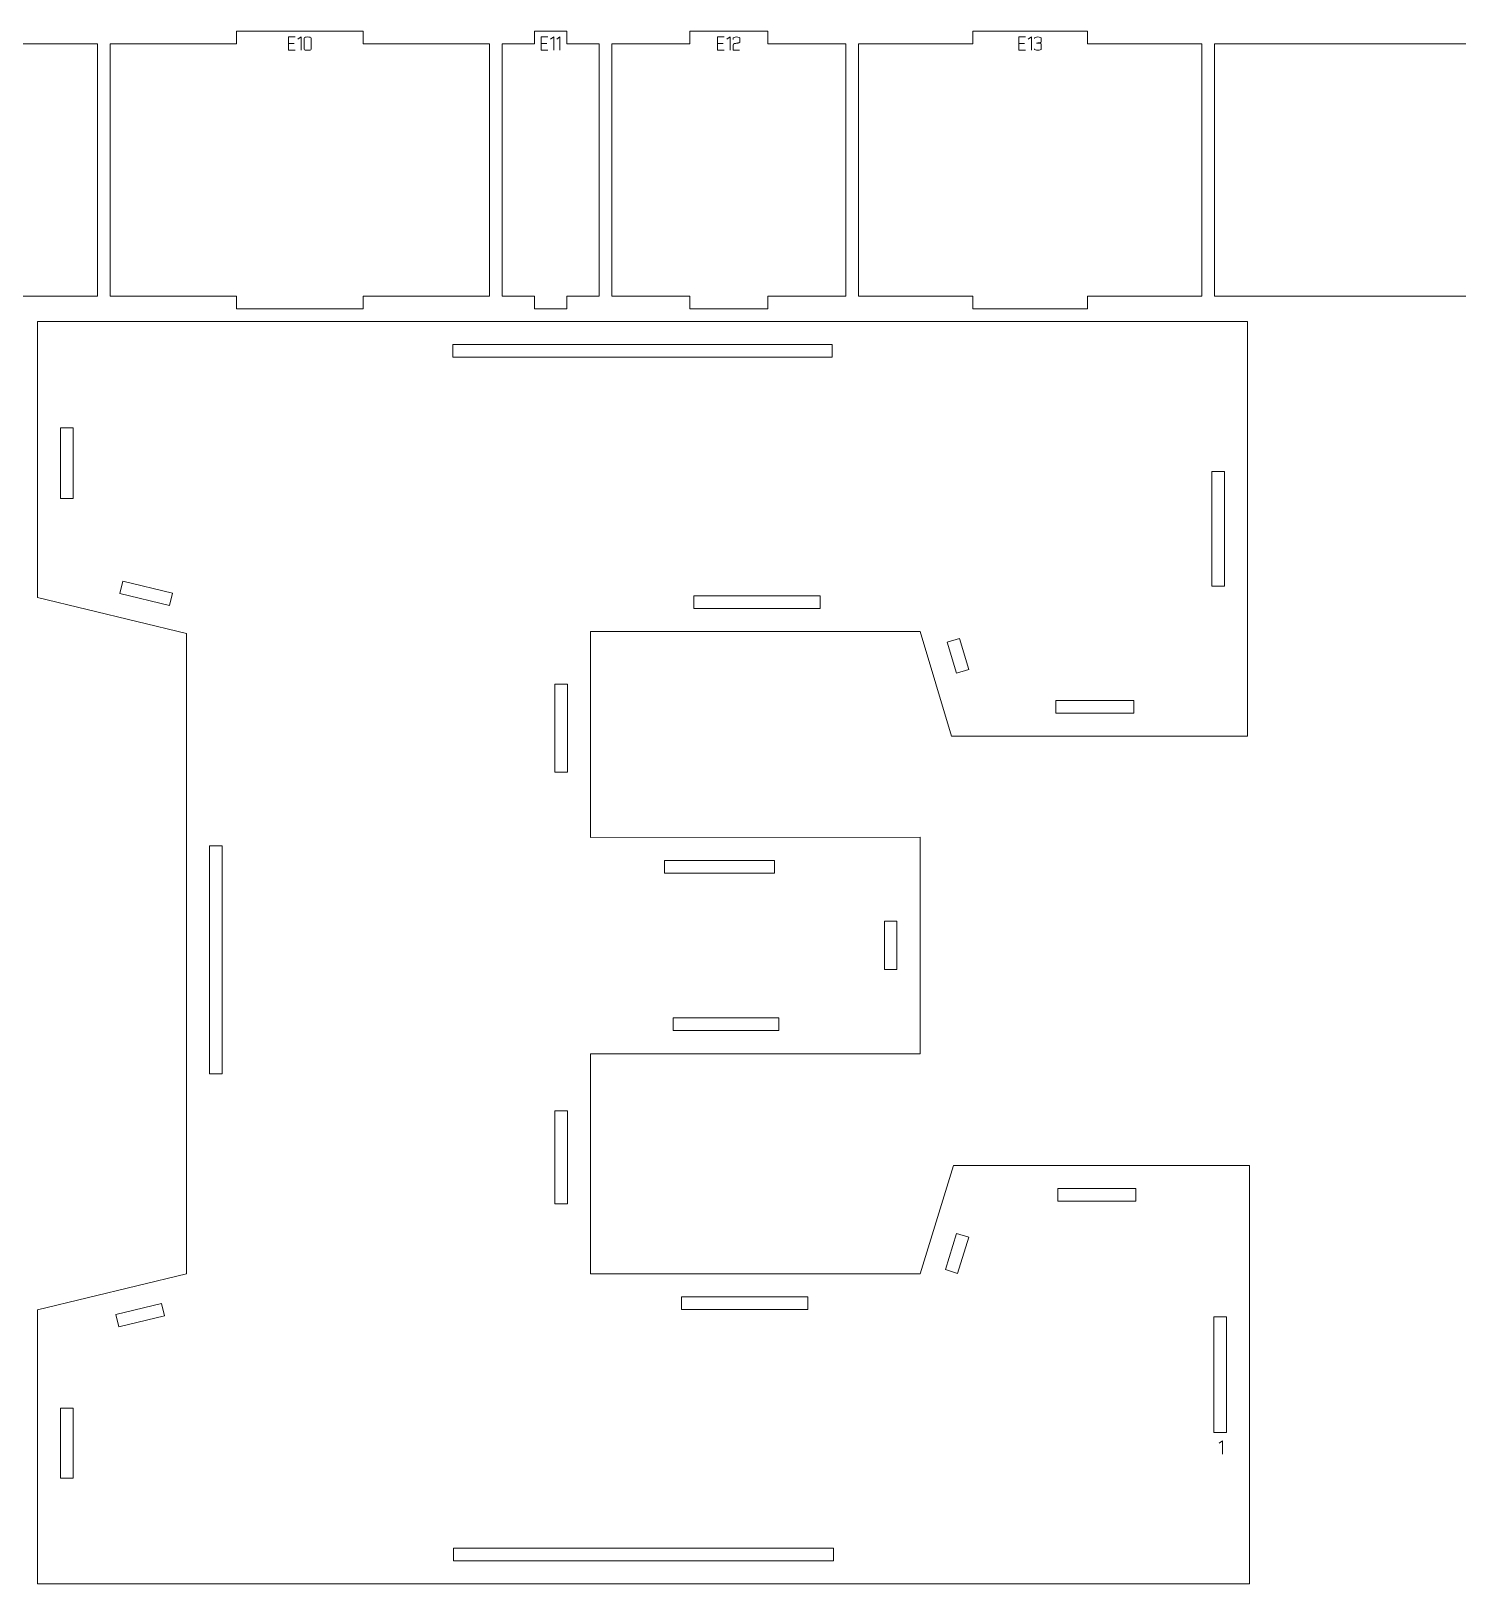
# Model space of a CAD drawing. Header units: centimetres. Extents: x -249 to 275, y -506 to 461.
# Drawn here: x -190.52 to -156.63, y 39.78 to 76.68 of the extents above; entities that cross this region are included whole.
import ezdxf

# ---------------------------------------------------------------- set-up
doc = ezdxf.new("R2010")
doc.units = ezdxf.units.CM
doc.header["$MEASUREMENT"] = 0
doc.layers.add('Capa 1', color=7, linetype='Continuous')

msp = doc.modelspace()

# ---------------------------------------------------------------- linework, layer by layer
at = {"layer": 'Capa 1', "color": 240, "lineweight": 9}
for points, knots in [([(-195.22947, 76.37713), (-195.22947, 76.37713), (-195.22947, 70.37713), (-195.22947, 70.37713), (-195.22947, 70.37713), (-193.13399, 70.37713), (-193.13399, 70.37713), (-193.13399, 70.37713), (-193.13399, 70.07713), (-193.13399, 70.07713), (-193.13399, 70.07713), (-191.03851, 70.07713), (-191.03851, 70.07713), (-191.03851, 70.07713), (-191.03851, 70.37713), (-191.03851, 70.37713), (-191.03851, 70.37713), (-188.94304, 70.37713), (-188.94304, 70.37713), (-188.94304, 70.37713), (-188.94304, 76.37713), (-188.94304, 76.37713), (-188.94304, 76.37713), (-191.03851, 76.37713), (-191.03851, 76.37713), (-191.03851, 76.37713), (-191.03851, 76.67713), (-191.03851, 76.67713), (-191.03851, 76.67713), (-193.13399, 76.67713), (-193.13399, 76.67713), (-193.13399, 76.67713), (-193.13399, 76.37713), (-193.13399, 76.37713), (-193.13399, 76.37713), (-195.22947, 76.37713), (-195.22947, 76.37713)], [0, 0, 0, 0, 0.08333333, 0.08333333, 0.08333333, 0.16666667, 0.16666667, 0.16666667, 0.25, 0.25, 0.25, 0.33333333, 0.33333333, 0.33333333, 0.41666667, 0.41666667, 0.41666667, 0.5, 0.5, 0.5, 0.58333333, 0.58333333, 0.58333333, 0.66666667, 0.66666667, 0.66666667, 0.75, 0.75, 0.75, 0.83333333, 0.83333333, 0.83333333, 0.91666667, 0.91666667, 0.91666667, 1, 1, 1, 1]), ([(-188.64304, 76.37713), (-188.64304, 76.37713), (-188.64304, 70.37713), (-188.64304, 70.37713), (-188.64304, 70.37713), (-185.64003, 70.37713), (-185.64003, 70.37713), (-185.64003, 70.37713), (-185.64003, 70.07713), (-185.64003, 70.07713), (-185.64003, 70.07713), (-182.63702, 70.07713), (-182.63702, 70.07713), (-182.63702, 70.07713), (-182.63702, 70.37713), (-182.63702, 70.37713), (-182.63702, 70.37713), (-179.63402, 70.37713), (-179.63402, 70.37713), (-179.63402, 70.37713), (-179.63402, 76.37713), (-179.63402, 76.37713), (-179.63402, 76.37713), (-182.63702, 76.37713), (-182.63702, 76.37713), (-182.63702, 76.37713), (-182.63702, 76.67713), (-182.63702, 76.67713), (-182.63702, 76.67713), (-185.64003, 76.67713), (-185.64003, 76.67713), (-185.64003, 76.67713), (-185.64003, 76.37713), (-185.64003, 76.37713), (-185.64003, 76.37713), (-188.64304, 76.37713), (-188.64304, 76.37713)], [0, 0, 0, 0, 0.08333333, 0.08333333, 0.08333333, 0.16666667, 0.16666667, 0.16666667, 0.25, 0.25, 0.25, 0.33333333, 0.33333333, 0.33333333, 0.41666667, 0.41666667, 0.41666667, 0.5, 0.5, 0.5, 0.58333333, 0.58333333, 0.58333333, 0.66666667, 0.66666667, 0.66666667, 0.75, 0.75, 0.75, 0.83333333, 0.83333333, 0.83333333, 0.91666667, 0.91666667, 0.91666667, 1, 1, 1, 1]), ([(-179.33402, 76.37713), (-179.33402, 76.37713), (-179.33402, 70.37713), (-179.33402, 70.37713), (-179.33402, 70.37713), (-178.56476, 70.37713), (-178.56476, 70.37713), (-178.56476, 70.37713), (-178.56476, 70.07713), (-178.56476, 70.07713), (-178.56476, 70.07713), (-177.7955, 70.07713), (-177.7955, 70.07713), (-177.7955, 70.07713), (-177.7955, 70.37713), (-177.7955, 70.37713), (-177.7955, 70.37713), (-177.02624, 70.37713), (-177.02624, 70.37713), (-177.02624, 70.37713), (-177.02624, 76.37713), (-177.02624, 76.37713), (-177.02624, 76.37713), (-177.7955, 76.37713), (-177.7955, 76.37713), (-177.7955, 76.37713), (-177.7955, 76.67713), (-177.7955, 76.67713), (-177.7955, 76.67713), (-178.56476, 76.67713), (-178.56476, 76.67713), (-178.56476, 76.67713), (-178.56476, 76.37713), (-178.56476, 76.37713), (-178.56476, 76.37713), (-179.33402, 76.37713), (-179.33402, 76.37713)], [0, 0, 0, 0, 0.08333333, 0.08333333, 0.08333333, 0.16666667, 0.16666667, 0.16666667, 0.25, 0.25, 0.25, 0.33333333, 0.33333333, 0.33333333, 0.41666667, 0.41666667, 0.41666667, 0.5, 0.5, 0.5, 0.58333333, 0.58333333, 0.58333333, 0.66666667, 0.66666667, 0.66666667, 0.75, 0.75, 0.75, 0.83333333, 0.83333333, 0.83333333, 0.91666667, 0.91666667, 0.91666667, 1, 1, 1, 1]), ([(-176.72624, 76.37713), (-176.72624, 76.37713), (-176.72624, 70.37713), (-176.72624, 70.37713), (-176.72624, 70.37713), (-174.8739, 70.37713), (-174.8739, 70.37713), (-174.8739, 70.37713), (-174.8739, 70.07713), (-174.8739, 70.07713), (-174.8739, 70.07713), (-173.02156, 70.07713), (-173.02156, 70.07713), (-173.02156, 70.07713), (-173.02156, 70.37713), (-173.02156, 70.37713), (-173.02156, 70.37713), (-171.16922, 70.37713), (-171.16922, 70.37713), (-171.16922, 70.37713), (-171.16922, 76.37713), (-171.16922, 76.37713), (-171.16922, 76.37713), (-173.02156, 76.37713), (-173.02156, 76.37713), (-173.02156, 76.37713), (-173.02156, 76.67713), (-173.02156, 76.67713), (-173.02156, 76.67713), (-174.8739, 76.67713), (-174.8739, 76.67713), (-174.8739, 76.67713), (-174.8739, 76.37713), (-174.8739, 76.37713), (-174.8739, 76.37713), (-176.72624, 76.37713), (-176.72624, 76.37713)], [0, 0, 0, 0, 0.08333333, 0.08333333, 0.08333333, 0.16666667, 0.16666667, 0.16666667, 0.25, 0.25, 0.25, 0.33333333, 0.33333333, 0.33333333, 0.41666667, 0.41666667, 0.41666667, 0.5, 0.5, 0.5, 0.58333333, 0.58333333, 0.58333333, 0.66666667, 0.66666667, 0.66666667, 0.75, 0.75, 0.75, 0.83333333, 0.83333333, 0.83333333, 0.91666667, 0.91666667, 0.91666667, 1, 1, 1, 1]), ([(-170.86922, 76.37713), (-170.86922, 76.37713), (-170.86922, 70.37713), (-170.86922, 70.37713), (-170.86922, 70.37713), (-168.1492, 70.37713), (-168.1492, 70.37713), (-168.1492, 70.37713), (-168.1492, 70.07713), (-168.1492, 70.07713), (-168.1492, 70.07713), (-165.42918, 70.07713), (-165.42918, 70.07713), (-165.42918, 70.07713), (-165.42918, 70.37713), (-165.42918, 70.37713), (-165.42918, 70.37713), (-162.70916, 70.37713), (-162.70916, 70.37713), (-162.70916, 70.37713), (-162.70916, 76.37713), (-162.70916, 76.37713), (-162.70916, 76.37713), (-165.42918, 76.37713), (-165.42918, 76.37713), (-165.42918, 76.37713), (-165.42918, 76.67713), (-165.42918, 76.67713), (-165.42918, 76.67713), (-168.1492, 76.67713), (-168.1492, 76.67713), (-168.1492, 76.67713), (-168.1492, 76.37713), (-168.1492, 76.37713), (-168.1492, 76.37713), (-170.86922, 76.37713), (-170.86922, 76.37713)], [0, 0, 0, 0, 0.08333333, 0.08333333, 0.08333333, 0.16666667, 0.16666667, 0.16666667, 0.25, 0.25, 0.25, 0.33333333, 0.33333333, 0.33333333, 0.41666667, 0.41666667, 0.41666667, 0.5, 0.5, 0.5, 0.58333333, 0.58333333, 0.58333333, 0.66666667, 0.66666667, 0.66666667, 0.75, 0.75, 0.75, 0.83333333, 0.83333333, 0.83333333, 0.91666667, 0.91666667, 0.91666667, 1, 1, 1, 1]), ([(-162.40916, 76.37713), (-162.40916, 76.37713), (-162.40916, 70.37713), (-162.40916, 70.37713), (-162.40916, 70.37713), (-153.39038, 70.37713), (-153.39038, 70.37713), (-153.39038, 70.37713), (-153.39038, 70.07713), (-153.39038, 70.07713), (-153.39038, 70.07713), (-144.3716, 70.07713), (-144.3716, 70.07713), (-144.3716, 70.07713), (-144.3716, 70.37713), (-144.3716, 70.37713), (-144.3716, 70.37713), (-135.35282, 70.37713), (-135.35282, 70.37713), (-135.35282, 70.37713), (-135.35282, 76.37713), (-135.35282, 76.37713), (-135.35282, 76.37713), (-144.3716, 76.37713), (-144.3716, 76.37713), (-144.3716, 76.37713), (-144.3716, 76.67713), (-144.3716, 76.67713), (-144.3716, 76.67713), (-153.39038, 76.67713), (-153.39038, 76.67713), (-153.39038, 76.67713), (-153.39038, 76.37713), (-153.39038, 76.37713), (-153.39038, 76.37713), (-162.40916, 76.37713), (-162.40916, 76.37713)], [0, 0, 0, 0, 0.08333333, 0.08333333, 0.08333333, 0.16666667, 0.16666667, 0.16666667, 0.25, 0.25, 0.25, 0.33333333, 0.33333333, 0.33333333, 0.41666667, 0.41666667, 0.41666667, 0.5, 0.5, 0.5, 0.58333333, 0.58333333, 0.58333333, 0.66666667, 0.66666667, 0.66666667, 0.75, 0.75, 0.75, 0.83333333, 0.83333333, 0.83333333, 0.91666667, 0.91666667, 0.91666667, 1, 1, 1, 1]), ([(-161.57447, 39.77719), (-161.57447, 39.77719), (-190.37448, 39.77719), (-190.37448, 39.77719), (-190.37448, 39.77719), (-190.37448, 46.29146), (-190.37448, 46.29146), (-190.37448, 46.29146), (-186.83273, 47.14861), (-186.83273, 47.14861), (-186.83273, 47.14861), (-186.83273, 62.36286), (-186.83273, 62.36286), (-186.83273, 62.36286), (-190.37448, 63.22001), (-190.37448, 63.22001), (-190.37448, 63.22001), (-190.37448, 69.77713), (-190.37448, 69.77713), (-190.37448, 69.77713), (-161.62108, 69.77713), (-161.62108, 69.77713), (-161.62108, 69.77713), (-161.62108, 59.92001), (-161.62108, 59.92001), (-161.62108, 59.92001), (-168.65798, 59.92001), (-168.65798, 59.92001), (-168.65798, 59.92001), (-169.4036, 62.40572), (-169.4036, 62.40572), (-169.4036, 62.40572), (-177.23273, 62.40572), (-177.23273, 62.40572), (-177.23273, 62.40572), (-177.23266, 57.51671), (-177.23266, 57.51671), (-177.23266, 57.51671), (-169.4036, 57.52002), (-169.4036, 57.52002), (-169.4036, 57.52002), (-169.4036, 52.37717), (-169.4036, 52.37717), (-169.4036, 52.37717), (-177.23273, 52.37717), (-177.23273, 52.37717), (-177.23273, 52.37717), (-177.23273, 47.14861), (-177.23273, 47.14861), (-177.23273, 47.14861), (-169.4036, 47.14861), (-169.4036, 47.14861), (-169.4036, 47.14861), (-168.61137, 49.72003), (-168.61137, 49.72003), (-168.61137, 49.72003), (-161.57447, 49.72003), (-161.57447, 49.72003), (-161.57447, 49.72003), (-161.57447, 39.77719), (-161.57447, 39.77719)], [0, 0, 0, 0, 0.05, 0.05, 0.05, 0.1, 0.1, 0.1, 0.15, 0.15, 0.15, 0.2, 0.2, 0.2, 0.25, 0.25, 0.25, 0.3, 0.3, 0.3, 0.35, 0.35, 0.35, 0.4, 0.4, 0.4, 0.45, 0.45, 0.45, 0.5, 0.5, 0.5, 0.55, 0.55, 0.55, 0.6, 0.6, 0.6, 0.65, 0.65, 0.65, 0.7, 0.7, 0.7, 0.75, 0.75, 0.75, 0.8, 0.8, 0.8, 0.85, 0.85, 0.85, 0.9, 0.9, 0.9, 0.95, 0.95, 0.95, 1, 1, 1, 1]), ([(-180.50717, 68.9286), (-180.50717, 68.9286), (-171.48839, 68.9286), (-171.48839, 68.9286), (-171.48839, 68.9286), (-171.48839, 69.2286), (-171.48839, 69.2286), (-171.48839, 69.2286), (-180.50717, 69.2286), (-180.50717, 69.2286), (-180.50717, 69.2286), (-180.50717, 68.9286), (-180.50717, 68.9286)], [0, 0, 0, 0, 0.25, 0.25, 0.25, 0.5, 0.5, 0.5, 0.75, 0.75, 0.75, 1, 1, 1, 1]), ([(-189.52595, 65.56799), (-189.52595, 65.56799), (-189.52595, 67.24829), (-189.52595, 67.24829), (-189.52595, 67.24829), (-189.82595, 67.24829), (-189.82595, 67.24829), (-189.82595, 67.24829), (-189.82595, 65.56799), (-189.82595, 65.56799), (-189.82595, 65.56799), (-189.52595, 65.56799), (-189.52595, 65.56799)], [0, 0, 0, 0, 0.25, 0.25, 0.25, 0.5, 0.5, 0.5, 0.75, 0.75, 0.75, 1, 1, 1, 1]), ([(-162.46961, 66.20858), (-162.46961, 66.20858), (-162.46961, 63.48856), (-162.46961, 63.48856), (-162.46961, 63.48856), (-162.16961, 63.48856), (-162.16961, 63.48856), (-162.16961, 63.48856), (-162.16961, 66.20858), (-162.16961, 66.20858), (-162.16961, 66.20858), (-162.46961, 66.20858), (-162.46961, 66.20858)], [0, 0, 0, 0, 0.25, 0.25, 0.25, 0.5, 0.5, 0.5, 0.75, 0.75, 0.75, 1, 1, 1, 1]), ([(-187.16478, 63.31625), (-187.16478, 63.31625), (-188.34537, 63.60196), (-188.34537, 63.60196), (-188.34537, 63.60196), (-188.41593, 63.31038), (-188.41593, 63.31038), (-188.41593, 63.31038), (-187.23535, 63.02466), (-187.23535, 63.02466), (-187.23535, 63.02466), (-187.16478, 63.31625), (-187.16478, 63.31625)], [0, 0, 0, 0, 0.25, 0.25, 0.25, 0.5, 0.5, 0.5, 0.75, 0.75, 0.75, 1, 1, 1, 1]), ([(-171.77526, 63.25425), (-171.77526, 63.25425), (-174.77826, 63.25425), (-174.77826, 63.25425), (-174.77826, 63.25425), (-174.77826, 62.95425), (-174.77826, 62.95425), (-174.77826, 62.95425), (-171.77526, 62.95425), (-171.77526, 62.95425), (-171.77526, 62.95425), (-171.77526, 63.25425), (-171.77526, 63.25425)], [0, 0, 0, 0, 0.25, 0.25, 0.25, 0.5, 0.5, 0.5, 0.75, 0.75, 0.75, 1, 1, 1, 1]), ([(-168.24765, 61.50536), (-168.24765, 61.50536), (-168.46867, 62.24219), (-168.46867, 62.24219), (-168.46867, 62.24219), (-168.75602, 62.156), (-168.75602, 62.156), (-168.75602, 62.156), (-168.535, 61.41917), (-168.535, 61.41917), (-168.535, 61.41917), (-168.24765, 61.50536), (-168.24765, 61.50536)], [0, 0, 0, 0, 0.25, 0.25, 0.25, 0.5, 0.5, 0.5, 0.75, 0.75, 0.75, 1, 1, 1, 1]), ([(-178.08124, 61.15877), (-178.08124, 61.15877), (-178.08121, 59.0633), (-178.08121, 59.0633), (-178.08121, 59.0633), (-177.78121, 59.0633), (-177.78121, 59.0633), (-177.78121, 59.0633), (-177.78124, 61.15878), (-177.78124, 61.15878), (-177.78124, 61.15878), (-178.08124, 61.15877), (-178.08124, 61.15877)], [0, 0, 0, 0, 0.25, 0.25, 0.25, 0.5, 0.5, 0.5, 0.75, 0.75, 0.75, 1, 1, 1, 1]), ([(-164.32195, 60.76854), (-164.32195, 60.76854), (-166.17429, 60.76854), (-166.17429, 60.76854), (-166.17429, 60.76854), (-166.17429, 60.46854), (-166.17429, 60.46854), (-166.17429, 60.46854), (-164.32195, 60.46854), (-164.32195, 60.46854), (-164.32195, 60.46854), (-164.32195, 60.76854), (-164.32195, 60.76854)], [0, 0, 0, 0, 0.25, 0.25, 0.25, 0.5, 0.5, 0.5, 0.75, 0.75, 0.75, 1, 1, 1, 1]), ([(-185.9842, 51.90028), (-185.9842, 51.90028), (-185.9842, 57.31961), (-185.9842, 57.31961), (-185.9842, 57.31961), (-186.2842, 57.31961), (-186.2842, 57.31961), (-186.2842, 57.31961), (-186.2842, 51.90028), (-186.2842, 51.90028), (-186.2842, 51.90028), (-185.9842, 51.90028), (-185.9842, 51.90028)], [0, 0, 0, 0, 0.25, 0.25, 0.25, 0.5, 0.5, 0.5, 0.75, 0.75, 0.75, 1, 1, 1, 1]), ([(-175.4715, 56.66892), (-175.4715, 56.66892), (-172.86181, 56.67003), (-172.86181, 56.67003), (-172.86181, 56.67003), (-172.86194, 56.97003), (-172.86194, 56.97003), (-172.86194, 56.97003), (-175.47162, 56.96892), (-175.47162, 56.96892), (-175.47162, 56.96892), (-175.4715, 56.66892), (-175.4715, 56.66892)], [0, 0, 0, 0, 0.25, 0.25, 0.25, 0.5, 0.5, 0.5, 0.75, 0.75, 0.75, 1, 1, 1, 1]), ([(-170.25213, 55.52265), (-170.25213, 55.52265), (-170.25213, 54.37418), (-170.25213, 54.37418), (-170.25213, 54.37418), (-169.95213, 54.37418), (-169.95213, 54.37418), (-169.95213, 54.37418), (-169.95213, 55.52265), (-169.95213, 55.52265), (-169.95213, 55.52265), (-170.25213, 55.52265), (-170.25213, 55.52265)], [0, 0, 0, 0, 0.25, 0.25, 0.25, 0.5, 0.5, 0.5, 0.75, 0.75, 0.75, 1, 1, 1, 1]), ([(-172.76184, 53.2257), (-172.76184, 53.2257), (-175.27155, 53.2257), (-175.27155, 53.2257), (-175.27155, 53.2257), (-175.27155, 52.9257), (-175.27155, 52.9257), (-175.27155, 52.9257), (-172.76184, 52.9257), (-172.76184, 52.9257), (-172.76184, 52.9257), (-172.76184, 53.2257), (-172.76184, 53.2257)], [0, 0, 0, 0, 0.25, 0.25, 0.25, 0.5, 0.5, 0.5, 0.75, 0.75, 0.75, 1, 1, 1, 1]), ([(-178.08126, 51.01716), (-178.08126, 51.01716), (-178.08126, 48.80862), (-178.08126, 48.80862), (-178.08126, 48.80862), (-177.78126, 48.80862), (-177.78126, 48.80862), (-177.78126, 48.80862), (-177.78126, 51.01716), (-177.78126, 51.01716), (-177.78126, 51.01716), (-178.08126, 51.01716), (-178.08126, 51.01716)], [0, 0, 0, 0, 0.25, 0.25, 0.25, 0.5, 0.5, 0.5, 0.75, 0.75, 0.75, 1, 1, 1, 1]), ([(-166.13094, 48.8715), (-166.13094, 48.8715), (-164.27697, 48.8715), (-164.27697, 48.8715), (-164.27697, 48.8715), (-164.27697, 49.1715), (-164.27697, 49.1715), (-164.27697, 49.1715), (-166.13094, 49.1715), (-166.13094, 49.1715), (-166.13094, 49.1715), (-166.13094, 48.8715), (-166.13094, 48.8715)], [0, 0, 0, 0, 0.25, 0.25, 0.25, 0.5, 0.5, 0.5, 0.75, 0.75, 0.75, 1, 1, 1, 1]), ([(-168.51306, 47.15722), (-168.51306, 47.15722), (-168.24899, 48.01436), (-168.24899, 48.01436), (-168.24899, 48.01436), (-168.53569, 48.10269), (-168.53569, 48.10269), (-168.53569, 48.10269), (-168.79976, 47.24555), (-168.79976, 47.24555), (-168.79976, 47.24555), (-168.51306, 47.15722), (-168.51306, 47.15722)], [0, 0, 0, 0, 0.25, 0.25, 0.25, 0.5, 0.5, 0.5, 0.75, 0.75, 0.75, 1, 1, 1, 1]), ([(-175.07545, 46.30008), (-175.07545, 46.30008), (-172.06965, 46.30008), (-172.06965, 46.30008), (-172.06965, 46.30008), (-172.06965, 46.60008), (-172.06965, 46.60008), (-172.06965, 46.60008), (-175.07545, 46.60008), (-175.07545, 46.60008), (-175.07545, 46.60008), (-175.07545, 46.30008), (-175.07545, 46.30008)], [0, 0, 0, 0, 0.25, 0.25, 0.25, 0.5, 0.5, 0.5, 0.75, 0.75, 0.75, 1, 1, 1, 1]), ([(-188.43983, 45.88664), (-188.43983, 45.88664), (-187.35372, 46.1495), (-187.35372, 46.1495), (-187.35372, 46.1495), (-187.42428, 46.44108), (-187.42428, 46.44108), (-187.42428, 46.44108), (-188.5104, 46.17823), (-188.5104, 46.17823), (-188.5104, 46.17823), (-188.43983, 45.88664), (-188.43983, 45.88664)], [0, 0, 0, 0, 0.25, 0.25, 0.25, 0.5, 0.5, 0.5, 0.75, 0.75, 0.75, 1, 1, 1, 1]), ([(-162.423, 46.12291), (-162.423, 46.12291), (-162.423, 43.37431), (-162.423, 43.37431), (-162.423, 43.37431), (-162.123, 43.37431), (-162.123, 43.37431), (-162.123, 43.37431), (-162.123, 46.12291), (-162.123, 46.12291), (-162.123, 46.12291), (-162.423, 46.12291), (-162.423, 46.12291)], [0, 0, 0, 0, 0.25, 0.25, 0.25, 0.5, 0.5, 0.5, 0.75, 0.75, 0.75, 1, 1, 1, 1]), ([(-189.52595, 42.29174), (-189.52595, 42.29174), (-189.52595, 43.95777), (-189.52595, 43.95777), (-189.52595, 43.95777), (-189.82595, 43.95777), (-189.82595, 43.95777), (-189.82595, 43.95777), (-189.82595, 42.29174), (-189.82595, 42.29174), (-189.82595, 42.29174), (-189.52595, 42.29174), (-189.52595, 42.29174)], [0, 0, 0, 0, 0.25, 0.25, 0.25, 0.5, 0.5, 0.5, 0.75, 0.75, 0.75, 1, 1, 1, 1]), ([(-171.45732, 40.62572), (-171.45732, 40.62572), (-180.49163, 40.62572), (-180.49163, 40.62572), (-180.49163, 40.62572), (-180.49163, 40.32572), (-180.49163, 40.32572), (-180.49163, 40.32572), (-171.45732, 40.32572), (-171.45732, 40.32572), (-171.45732, 40.32572), (-171.45732, 40.62572), (-171.45732, 40.62572)], [0, 0, 0, 0, 0.25, 0.25, 0.25, 0.5, 0.5, 0.5, 0.75, 0.75, 0.75, 1, 1, 1, 1])]:
    msp.add_open_spline(points, degree=3, knots=knots, dxfattribs=at)
at = {"layer": 'Capa 1', "color": 114, "lineweight": 9}
for points, knots in [([(-184.40453, 76.21993), (-184.40453, 76.21993), (-184.40453, 76.53637), (-184.40453, 76.53637), (-184.40453, 76.53637), (-184.24814, 76.53637), (-184.24814, 76.53637), (-184.24814, 76.53637), (-184.40453, 76.53637), (-184.40453, 76.53637), (-184.40453, 76.53637), (-184.40453, 76.38274), (-184.40453, 76.38274), (-184.40453, 76.38274), (-184.27016, 76.38274), (-184.27016, 76.38274), (-184.27016, 76.38274), (-184.40453, 76.38274), (-184.40453, 76.38274), (-184.40453, 76.38274), (-184.40453, 76.21993), (-184.40453, 76.21993), (-184.40453, 76.21993), (-184.24814, 76.21993), (-184.24814, 76.21993), (-184.24814, 76.21993), (-184.40453, 76.21993), (-184.40453, 76.21993)], [0, 0, 0, 0, 0.11111111, 0.11111111, 0.11111111, 0.22222222, 0.22222222, 0.22222222, 0.33333333, 0.33333333, 0.33333333, 0.44444444, 0.44444444, 0.44444444, 0.55555556, 0.55555556, 0.55555556, 0.66666667, 0.66666667, 0.66666667, 0.77777778, 0.77777778, 0.77777778, 0.88888889, 0.88888889, 0.88888889, 1, 1, 1, 1]), ([(-184.10827, 76.53683), (-184.10827, 76.53683), (-184.1844, 76.48409), (-184.1844, 76.48409), (-184.1844, 76.48409), (-184.10827, 76.53683), (-184.10827, 76.53683), (-184.10827, 76.53683), (-184.10827, 76.21993), (-184.10827, 76.21993), (-184.10827, 76.21993), (-184.10827, 76.53683), (-184.10827, 76.53683)], [0, 0, 0, 0, 0.25, 0.25, 0.25, 0.5, 0.5, 0.5, 0.75, 0.75, 0.75, 1, 1, 1, 1]), ([(-184.03764, 76.24378), (-184.03764, 76.23399), (-184.02977, 76.22757), (-184.01402, 76.22452), (-183.99828, 76.22146), (-183.97863, 76.21993), (-183.95509, 76.21993), (-183.93155, 76.21993), (-183.9119, 76.22146), (-183.89616, 76.22452), (-183.88041, 76.22757), (-183.87254, 76.23399), (-183.87254, 76.24378), (-183.87254, 76.24378), (-183.87254, 76.51206), (-183.87254, 76.51206), (-183.87254, 76.52185), (-183.88041, 76.52835), (-183.89616, 76.53156), (-183.9119, 76.53477), (-183.93155, 76.53637), (-183.95509, 76.53637), (-183.97863, 76.53637), (-183.99828, 76.53477), (-184.01402, 76.53156), (-184.02977, 76.52835), (-184.03764, 76.52185), (-184.03764, 76.51206), (-184.03764, 76.51206), (-184.03764, 76.24378), (-184.03764, 76.24378)], [0, 0, 0, 0, 0.1, 0.1, 0.1, 0.2, 0.2, 0.2, 0.3, 0.3, 0.3, 0.4, 0.4, 0.4, 0.5, 0.5, 0.5, 0.6, 0.6, 0.6, 0.7, 0.7, 0.7, 0.8, 0.8, 0.8, 0.9, 0.9, 0.9, 1, 1, 1, 1]), ([(-183.87254, 76.24378), (-183.87254, 76.23399), (-183.88041, 76.22757), (-183.89616, 76.22452), (-183.9119, 76.22146), (-183.93155, 76.21993), (-183.95509, 76.21993), (-183.97863, 76.21993), (-183.99828, 76.22146), (-184.01402, 76.22452), (-184.02977, 76.22757), (-184.03764, 76.23399), (-184.03764, 76.24378), (-184.03764, 76.24378), (-184.03764, 76.51206), (-184.03764, 76.51206), (-184.03764, 76.52185), (-184.02977, 76.52835), (-184.01402, 76.53156), (-183.99828, 76.53477), (-183.97863, 76.53637), (-183.95509, 76.53637), (-183.93155, 76.53637), (-183.9119, 76.53477), (-183.89616, 76.53156), (-183.88041, 76.52835), (-183.87254, 76.52185), (-183.87254, 76.51206), (-183.87254, 76.51206), (-183.87254, 76.24378), (-183.87254, 76.24378)], [0, 0, 0, 0, 0.1, 0.1, 0.1, 0.2, 0.2, 0.2, 0.3, 0.3, 0.3, 0.4, 0.4, 0.4, 0.5, 0.5, 0.5, 0.6, 0.6, 0.6, 0.7, 0.7, 0.7, 0.8, 0.8, 0.8, 0.9, 0.9, 0.9, 1, 1, 1, 1]), ([(-178.40164, 76.21993), (-178.40164, 76.21993), (-178.40164, 76.53637), (-178.40164, 76.53637), (-178.40164, 76.53637), (-178.24525, 76.53637), (-178.24525, 76.53637), (-178.24525, 76.53637), (-178.40164, 76.53637), (-178.40164, 76.53637), (-178.40164, 76.53637), (-178.40164, 76.38274), (-178.40164, 76.38274), (-178.40164, 76.38274), (-178.26727, 76.38274), (-178.26727, 76.38274), (-178.26727, 76.38274), (-178.40164, 76.38274), (-178.40164, 76.38274), (-178.40164, 76.38274), (-178.40164, 76.21993), (-178.40164, 76.21993), (-178.40164, 76.21993), (-178.24525, 76.21993), (-178.24525, 76.21993), (-178.24525, 76.21993), (-178.40164, 76.21993), (-178.40164, 76.21993)], [0, 0, 0, 0, 0.11111111, 0.11111111, 0.11111111, 0.22222222, 0.22222222, 0.22222222, 0.33333333, 0.33333333, 0.33333333, 0.44444444, 0.44444444, 0.44444444, 0.55555556, 0.55555556, 0.55555556, 0.66666667, 0.66666667, 0.66666667, 0.77777778, 0.77777778, 0.77777778, 0.88888889, 0.88888889, 0.88888889, 1, 1, 1, 1]), ([(-178.10538, 76.53683), (-178.10538, 76.53683), (-178.18151, 76.48409), (-178.18151, 76.48409), (-178.18151, 76.48409), (-178.10538, 76.53683), (-178.10538, 76.53683), (-178.10538, 76.53683), (-178.10538, 76.21993), (-178.10538, 76.21993), (-178.10538, 76.21993), (-178.10538, 76.53683), (-178.10538, 76.53683)], [0, 0, 0, 0, 0.25, 0.25, 0.25, 0.5, 0.5, 0.5, 0.75, 0.75, 0.75, 1, 1, 1, 1]), ([(-177.95862, 76.53683), (-177.95862, 76.53683), (-178.03475, 76.48409), (-178.03475, 76.48409), (-178.03475, 76.48409), (-177.95862, 76.53683), (-177.95862, 76.53683), (-177.95862, 76.53683), (-177.95862, 76.21993), (-177.95862, 76.21993), (-177.95862, 76.21993), (-177.95862, 76.53683), (-177.95862, 76.53683)], [0, 0, 0, 0, 0.25, 0.25, 0.25, 0.5, 0.5, 0.5, 0.75, 0.75, 0.75, 1, 1, 1, 1]), ([(-174.21373, 76.21993), (-174.21373, 76.21993), (-174.21373, 76.53637), (-174.21373, 76.53637), (-174.21373, 76.53637), (-174.05734, 76.53637), (-174.05734, 76.53637), (-174.05734, 76.53637), (-174.21373, 76.53637), (-174.21373, 76.53637), (-174.21373, 76.53637), (-174.21373, 76.38274), (-174.21373, 76.38274), (-174.21373, 76.38274), (-174.07936, 76.38274), (-174.07936, 76.38274), (-174.07936, 76.38274), (-174.21373, 76.38274), (-174.21373, 76.38274), (-174.21373, 76.38274), (-174.21373, 76.21993), (-174.21373, 76.21993), (-174.21373, 76.21993), (-174.05734, 76.21993), (-174.05734, 76.21993), (-174.05734, 76.21993), (-174.21373, 76.21993), (-174.21373, 76.21993)], [0, 0, 0, 0, 0.11111111, 0.11111111, 0.11111111, 0.22222222, 0.22222222, 0.22222222, 0.33333333, 0.33333333, 0.33333333, 0.44444444, 0.44444444, 0.44444444, 0.55555556, 0.55555556, 0.55555556, 0.66666667, 0.66666667, 0.66666667, 0.77777778, 0.77777778, 0.77777778, 0.88888889, 0.88888889, 0.88888889, 1, 1, 1, 1]), ([(-173.91747, 76.53683), (-173.91747, 76.53683), (-173.9936, 76.48409), (-173.9936, 76.48409), (-173.9936, 76.48409), (-173.91747, 76.53683), (-173.91747, 76.53683), (-173.91747, 76.53683), (-173.91747, 76.21993), (-173.91747, 76.21993), (-173.91747, 76.21993), (-173.91747, 76.53683), (-173.91747, 76.53683)], [0, 0, 0, 0, 0.25, 0.25, 0.25, 0.5, 0.5, 0.5, 0.75, 0.75, 0.75, 1, 1, 1, 1]), ([(-173.8473, 76.21993), (-173.8473, 76.21993), (-173.8473, 76.35247), (-173.8473, 76.35247), (-173.84638, 76.36439), (-173.83553, 76.37356), (-173.81474, 76.37998), (-173.80618, 76.3806), (-173.798, 76.38159), (-173.7902, 76.38297), (-173.78241, 76.38434), (-173.77453, 76.38579), (-173.76658, 76.38732), (-173.75191, 76.38977), (-173.74067, 76.39176), (-173.73288, 76.39328), (-173.72508, 76.39481), (-173.71751, 76.3968), (-173.71017, 76.39925), (-173.69122, 76.40628), (-173.68174, 76.4153), (-173.68174, 76.4263), (-173.68174, 76.4263), (-173.68174, 76.50106), (-173.68174, 76.50106), (-173.68174, 76.51084), (-173.68961, 76.51917), (-173.70536, 76.52605), (-173.7211, 76.53293), (-173.74075, 76.53637), (-173.76429, 76.53637), (-173.78783, 76.53637), (-173.80748, 76.53293), (-173.82322, 76.52605), (-173.83897, 76.51917), (-173.84684, 76.51084), (-173.84684, 76.50106), (-173.84684, 76.50106), (-173.84684, 76.47859), (-173.84684, 76.47859), (-173.84684, 76.47859), (-173.84684, 76.50106), (-173.84684, 76.50106), (-173.84684, 76.51084), (-173.83897, 76.51917), (-173.82322, 76.52605), (-173.80748, 76.53293), (-173.78783, 76.53637), (-173.76429, 76.53637), (-173.74075, 76.53637), (-173.7211, 76.53293), (-173.70536, 76.52605), (-173.68961, 76.51917), (-173.68174, 76.51084), (-173.68174, 76.50106), (-173.68174, 76.50106), (-173.68174, 76.4263), (-173.68174, 76.4263), (-173.68174, 76.4153), (-173.69122, 76.40628), (-173.71017, 76.39925), (-173.71751, 76.3968), (-173.72508, 76.39481), (-173.73288, 76.39328), (-173.74067, 76.39176), (-173.75191, 76.38977), (-173.76658, 76.38732), (-173.77453, 76.38579), (-173.78241, 76.38434), (-173.7902, 76.38297), (-173.798, 76.38159), (-173.80618, 76.3806), (-173.81474, 76.37998), (-173.83553, 76.37356), (-173.84638, 76.36439), (-173.8473, 76.35247), (-173.8473, 76.35247), (-173.8473, 76.21993), (-173.8473, 76.21993), (-173.8473, 76.21993), (-173.69045, 76.21993), (-173.69045, 76.21993), (-173.69045, 76.21993), (-173.8473, 76.21993), (-173.8473, 76.21993)], [0, 0, 0, 0, 0.03571429, 0.03571429, 0.03571429, 0.07142857, 0.07142857, 0.07142857, 0.10714286, 0.10714286, 0.10714286, 0.14285714, 0.14285714, 0.14285714, 0.17857143, 0.17857143, 0.17857143, 0.21428571, 0.21428571, 0.21428571, 0.25, 0.25, 0.25, 0.28571429, 0.28571429, 0.28571429, 0.32142857, 0.32142857, 0.32142857, 0.35714286, 0.35714286, 0.35714286, 0.39285714, 0.39285714, 0.39285714, 0.42857143, 0.42857143, 0.42857143, 0.46428571, 0.46428571, 0.46428571, 0.5, 0.5, 0.5, 0.53571429, 0.53571429, 0.53571429, 0.57142857, 0.57142857, 0.57142857, 0.60714286, 0.60714286, 0.60714286, 0.64285714, 0.64285714, 0.64285714, 0.67857143, 0.67857143, 0.67857143, 0.71428571, 0.71428571, 0.71428571, 0.75, 0.75, 0.75, 0.78571429, 0.78571429, 0.78571429, 0.82142857, 0.82142857, 0.82142857, 0.85714286, 0.85714286, 0.85714286, 0.89285714, 0.89285714, 0.89285714, 0.92857143, 0.92857143, 0.92857143, 0.96428571, 0.96428571, 0.96428571, 1, 1, 1, 1]), ([(-167.05519, 76.21993), (-167.05519, 76.21993), (-167.05519, 76.53637), (-167.05519, 76.53637), (-167.05519, 76.53637), (-166.8988, 76.53637), (-166.8988, 76.53637), (-166.8988, 76.53637), (-167.05519, 76.53637), (-167.05519, 76.53637), (-167.05519, 76.53637), (-167.05519, 76.38274), (-167.05519, 76.38274), (-167.05519, 76.38274), (-166.92082, 76.38274), (-166.92082, 76.38274), (-166.92082, 76.38274), (-167.05519, 76.38274), (-167.05519, 76.38274), (-167.05519, 76.38274), (-167.05519, 76.21993), (-167.05519, 76.21993), (-167.05519, 76.21993), (-166.8988, 76.21993), (-166.8988, 76.21993), (-166.8988, 76.21993), (-167.05519, 76.21993), (-167.05519, 76.21993)], [0, 0, 0, 0, 0.11111111, 0.11111111, 0.11111111, 0.22222222, 0.22222222, 0.22222222, 0.33333333, 0.33333333, 0.33333333, 0.44444444, 0.44444444, 0.44444444, 0.55555556, 0.55555556, 0.55555556, 0.66666667, 0.66666667, 0.66666667, 0.77777778, 0.77777778, 0.77777778, 0.88888889, 0.88888889, 0.88888889, 1, 1, 1, 1]), ([(-166.75893, 76.53683), (-166.75893, 76.53683), (-166.83506, 76.48409), (-166.83506, 76.48409), (-166.83506, 76.48409), (-166.75893, 76.53683), (-166.75893, 76.53683), (-166.75893, 76.53683), (-166.75893, 76.21993), (-166.75893, 76.21993), (-166.75893, 76.21993), (-166.75893, 76.53683), (-166.75893, 76.53683)], [0, 0, 0, 0, 0.25, 0.25, 0.25, 0.5, 0.5, 0.5, 0.75, 0.75, 0.75, 1, 1, 1, 1]), ([(-166.60575, 76.21993), (-166.62929, 76.21993), (-166.64894, 76.22337), (-166.66468, 76.23025), (-166.68043, 76.23713), (-166.6883, 76.24546), (-166.6883, 76.25524), (-166.6883, 76.24546), (-166.68043, 76.23713), (-166.66468, 76.23025), (-166.64894, 76.22337), (-166.62929, 76.21993), (-166.60575, 76.21993), (-166.58221, 76.21993), (-166.56256, 76.22337), (-166.54682, 76.23025), (-166.53107, 76.23713), (-166.5232, 76.24546), (-166.5232, 76.25524), (-166.5232, 76.25524), (-166.5232, 76.35843), (-166.5232, 76.35843), (-166.5232, 76.36669), (-166.52886, 76.37387), (-166.54017, 76.37998), (-166.55148, 76.3861), (-166.58465, 76.39023), (-166.63969, 76.39237), (-166.58496, 76.39573), (-166.55209, 76.39971), (-166.54109, 76.40429), (-166.53008, 76.40888), (-166.52412, 76.41637), (-166.5232, 76.42676), (-166.5232, 76.42676), (-166.5232, 76.50106), (-166.5232, 76.50106), (-166.5232, 76.51084), (-166.53107, 76.51917), (-166.54682, 76.52605), (-166.56256, 76.53293), (-166.58221, 76.53637), (-166.60575, 76.53637), (-166.62929, 76.53637), (-166.64894, 76.53293), (-166.66468, 76.52605), (-166.68043, 76.51917), (-166.6883, 76.51084), (-166.6883, 76.50106), (-166.6883, 76.51084), (-166.68043, 76.51917), (-166.66468, 76.52605), (-166.64894, 76.53293), (-166.62929, 76.53637), (-166.60575, 76.53637), (-166.58221, 76.53637), (-166.56256, 76.53293), (-166.54682, 76.52605), (-166.53107, 76.51917), (-166.5232, 76.51084), (-166.5232, 76.50106), (-166.5232, 76.50106), (-166.5232, 76.42676), (-166.5232, 76.42676), (-166.52412, 76.41637), (-166.53008, 76.40888), (-166.54109, 76.40429), (-166.55209, 76.39971), (-166.58496, 76.39573), (-166.63969, 76.39237), (-166.58465, 76.39023), (-166.55148, 76.3861), (-166.54017, 76.37998), (-166.52886, 76.37387), (-166.5232, 76.36669), (-166.5232, 76.35843), (-166.5232, 76.35843), (-166.5232, 76.25524), (-166.5232, 76.25524), (-166.5232, 76.24546), (-166.53107, 76.23713), (-166.54682, 76.23025), (-166.56256, 76.22337), (-166.58221, 76.21993), (-166.60575, 76.21993)], [0, 0, 0, 0, 0.03571429, 0.03571429, 0.03571429, 0.07142857, 0.07142857, 0.07142857, 0.10714286, 0.10714286, 0.10714286, 0.14285714, 0.14285714, 0.14285714, 0.17857143, 0.17857143, 0.17857143, 0.21428571, 0.21428571, 0.21428571, 0.25, 0.25, 0.25, 0.28571429, 0.28571429, 0.28571429, 0.32142857, 0.32142857, 0.32142857, 0.35714286, 0.35714286, 0.35714286, 0.39285714, 0.39285714, 0.39285714, 0.42857143, 0.42857143, 0.42857143, 0.46428571, 0.46428571, 0.46428571, 0.5, 0.5, 0.5, 0.53571429, 0.53571429, 0.53571429, 0.57142857, 0.57142857, 0.57142857, 0.60714286, 0.60714286, 0.60714286, 0.64285714, 0.64285714, 0.64285714, 0.67857143, 0.67857143, 0.67857143, 0.71428571, 0.71428571, 0.71428571, 0.75, 0.75, 0.75, 0.78571429, 0.78571429, 0.78571429, 0.82142857, 0.82142857, 0.82142857, 0.85714286, 0.85714286, 0.85714286, 0.89285714, 0.89285714, 0.89285714, 0.92857143, 0.92857143, 0.92857143, 0.96428571, 0.96428571, 0.96428571, 1, 1, 1, 1]), ([(-162.22029, 43.17847), (-162.22029, 43.17847), (-162.29642, 43.12573), (-162.29642, 43.12573), (-162.29642, 43.12573), (-162.22029, 43.17847), (-162.22029, 43.17847), (-162.22029, 43.17847), (-162.22029, 42.86157), (-162.22029, 42.86157), (-162.22029, 42.86157), (-162.22029, 43.17847), (-162.22029, 43.17847)], [0, 0, 0, 0, 0.25, 0.25, 0.25, 0.5, 0.5, 0.5, 0.75, 0.75, 0.75, 1, 1, 1, 1])]:
    msp.add_open_spline(points, degree=3, knots=knots, dxfattribs=at)

doc.saveas('drawing.dxf')
